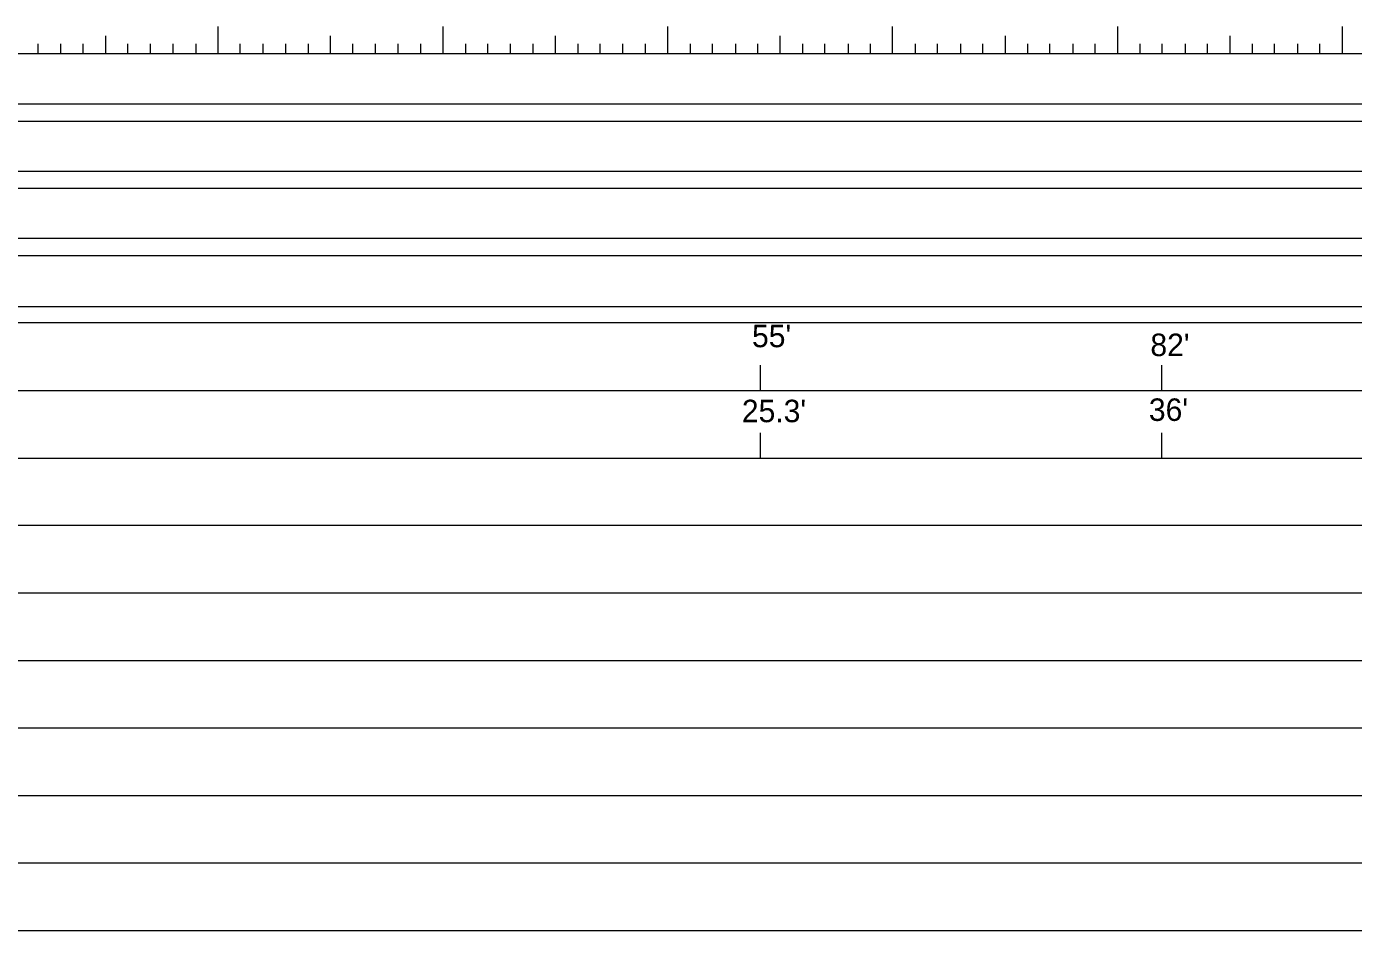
# Model space of a CAD drawing. Extents: x 0.5 to 22.8, y -7.2 to 9.8.
# Drawn here: x 10.52 to 16.65, y -2.61 to 1.57 of the extents above; entities that cross this region are included whole.
import ezdxf

# ---------------------------------------------------------------- set-up
doc = ezdxf.new("R2010")
doc.units = 0
doc.header["$LTSCALE"] = 0.042
doc.layers.add('1', color=7, linetype='Continuous', lineweight=13)

msp = doc.modelspace()

# ---------------------------------------------------------------- linework, layer by layer
at = {"layer": '1'}
for p, q in [((11.401, 1.573), (11.401, 1.448)), ((12.441, 1.573), (12.441, 1.448)), ((13.481, 1.573), (13.481, 1.448)), ((14.521, 1.573), (14.521, 1.448)), ((15.563, 1.573), (15.563, 1.448)), ((16.603, 1.573), (16.603, 1.448)), ((10.568, 1.493), (10.568, 1.448)), ((10.673, 1.493), (10.673, 1.448)), ((10.776, 1.493), (10.776, 1.448)), ((10.881, 1.53), (10.881, 1.448)), ((10.983, 1.493), (10.983, 1.448)), ((11.088, 1.493), (11.088, 1.448)), ((11.193, 1.493), (11.193, 1.448)), ((11.298, 1.493), (11.298, 1.448)), ((11.503, 1.493), (11.503, 1.448)), ((11.608, 1.493), (11.608, 1.448)), ((11.713, 1.493), (11.713, 1.448)), ((11.818, 1.493), (11.818, 1.448)), ((11.921, 1.53), (11.921, 1.448)), ((12.023, 1.493), (12.023, 1.448)), ((12.128, 1.493), (12.128, 1.448)), ((12.233, 1.493), (12.233, 1.448)), ((12.338, 1.493), (12.338, 1.448)), ((12.546, 1.493), (12.546, 1.448)), ((12.648, 1.493), (12.648, 1.448)), ((12.753, 1.493), (12.753, 1.448)), ((12.858, 1.493), (12.858, 1.448)), ((12.961, 1.53), (12.961, 1.448)), ((13.066, 1.493), (13.066, 1.448)), ((13.168, 1.493), (13.168, 1.448)), ((13.273, 1.493), (13.273, 1.448)), ((13.378, 1.493), (13.378, 1.448)), ((13.586, 1.493), (13.586, 1.448)), ((13.688, 1.493), (13.688, 1.448)), ((13.796, 1.493), (13.796, 1.448)), ((13.898, 1.493), (13.898, 1.448)), ((14.001, 1.53), (14.001, 1.448)), ((14.106, 1.493), (14.106, 1.448)), ((14.208, 1.493), (14.208, 1.448)), ((14.316, 1.493), (14.316, 1.448)), ((14.418, 1.493), (14.418, 1.448)), ((14.626, 1.493), (14.626, 1.448)), ((14.728, 1.493), (14.728, 1.448)), ((14.836, 1.493), (14.836, 1.448)), ((14.938, 1.493), (14.938, 1.448)), ((15.043, 1.53), (15.043, 1.448)), ((15.146, 1.493), (15.146, 1.448)), ((15.248, 1.493), (15.248, 1.448)), ((15.356, 1.493), (15.356, 1.448)), ((15.458, 1.493), (15.458, 1.448)), ((15.666, 1.493), (15.666, 1.448)), ((15.768, 1.493), (15.768, 1.448)), ((15.876, 1.493), (15.876, 1.448)), ((15.978, 1.493), (15.978, 1.448)), ((16.083, 1.53), (16.083, 1.448)), ((16.186, 1.493), (16.186, 1.448)), ((16.288, 1.493), (16.288, 1.448)), ((16.396, 1.493), (16.396, 1.448)), ((16.498, 1.493), (16.498, 1.448)), ((0.456, 1.448), (22.846, 1.448)), ((2.038, 1.215), (22.846, 1.215)), ((0.456, 1.135), (22.846, 1.135)), ((2.038, 0.903), (22.846, 0.903)), ((0.456, 0.825), (22.846, 0.825)), ((2.038, 0.593), (22.846, 0.593)), ((1.473, 0.513), (22.846, 0.513)), ((2.038, 0.278), (22.846, 0.278)), ((0.456, 0.203), (22.846, 0.203)), ((13.91, 0.006), (13.91, -0.112)), ((15.768, -0.112), (15.768, 0.006)), ((1.473, -0.112), (22.846, -0.112)), ((13.91, -0.307), (13.91, -0.425)), ((15.768, -0.425), (15.768, -0.307)), ((1.473, -0.425), (22.846, -0.425)), ((1.473, -1.047), (22.846, -1.047)), ((1.473, -1.36), (22.846, -1.36)), ((0.456, -1.672), (22.846, -1.672)), ((0.456, -1.985), (22.846, -1.985)), ((0.456, -2.297), (22.846, -2.297)), ((1.473, -2.61), (22.846, -2.61))]:
    msp.add_line(p, q, dxfattribs=at)
msp.add_lwpolyline([(0.456, -0.735), (1.473, -0.735), (22.846, -0.735)], dxfattribs=at)

# ---------------------------------------------------------------- texts
for s, p in [("55'", (13.872, 0.089)), ("82'", (15.715, 0.048)), ("25.3'", (13.825, -0.258)), ("36'", (15.708, -0.252))]:
    msp.add_text(s, height=0.104, dxfattribs=at).set_placement(p)

doc.saveas('drawing.dxf')
